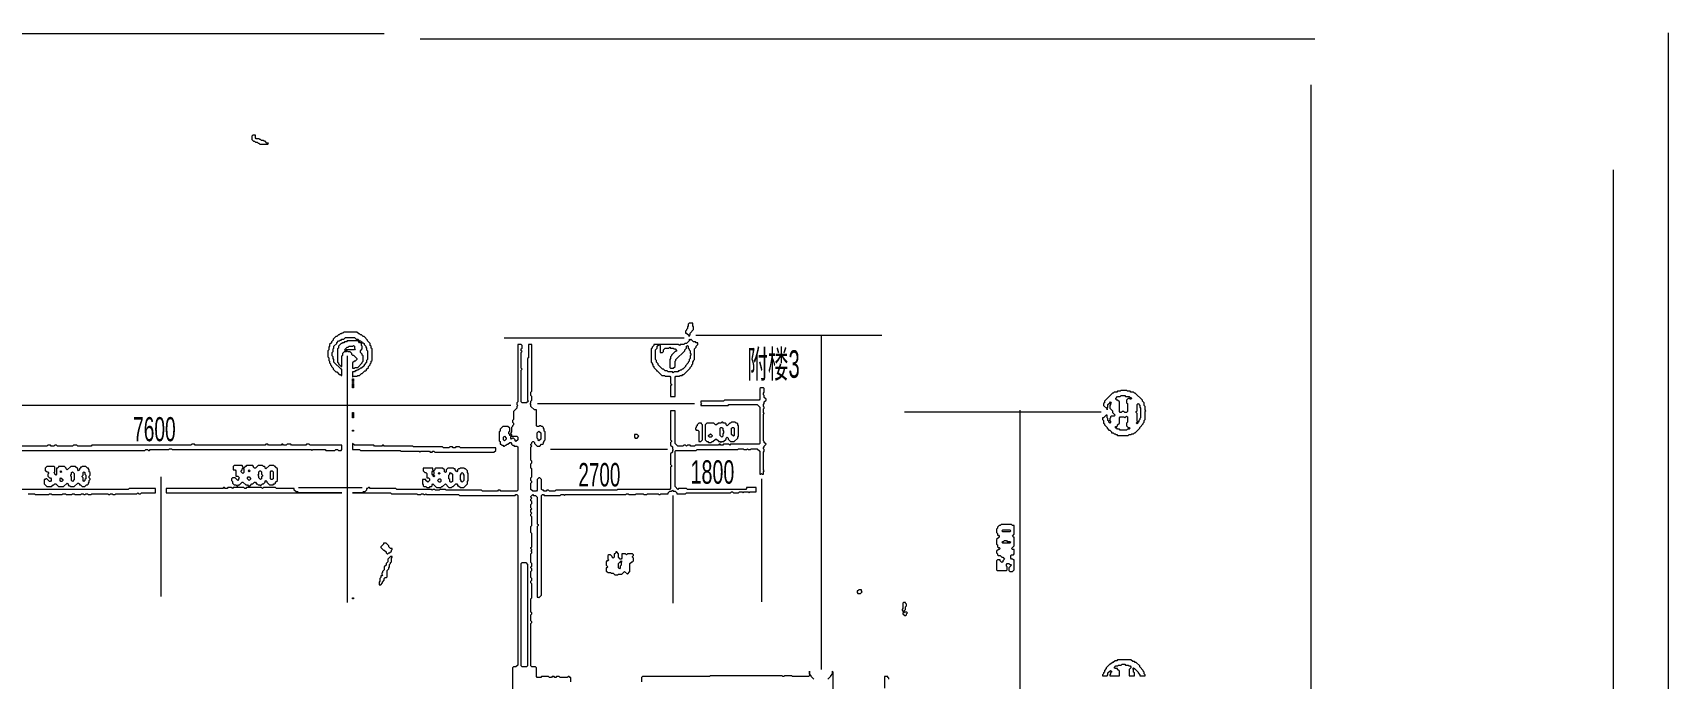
# Model space of a CAD drawing. Header units: millimetres. Extents: x 4 to 412, y 4 to 290.
# Drawn here: x 250.2 to 412.3, y 226.3 to 290.3 of the extents above; entities that cross this region are included whole.
import ezdxf

# ---------------------------------------------------------------- set-up
doc = ezdxf.new("R2010")
doc.units = ezdxf.units.MM
for name, color, linetype, lineweight in [('OCR_TEXT', 6, 'CONTINUOUS', 0), ('TRACE_CURVE', 6, 'CONTINUOUS', 0), ('TRACE_STRAIGHT', 5, 'CONTINUOUS', 0), ('TRACE_TEXT_SYMBOL', 6, 'CONTINUOUS', 0)]:
    doc.layers.add(name, color=color, linetype=linetype, lineweight=lineweight)
doc.styles.add('wqy-unicode', font='wqy-unicode')

msp = doc.modelspace()

# ---------------------------------------------------------------- linework, layer by layer
at = {"layer": 'TRACE_CURVE', "color": 6}
for points in [[(298.28, 259.4), (298.28, 253.7), (298.19, 253.62), (298.19, 253.44), (298.28, 253.35), (298.19, 253.26), (298.19, 253.09), (297.84, 252.74), (297.84, 251.95), (297.75, 251.86), (297.75, 251.69), (297.84, 251.6), (297.84, 251.43), (297.75, 251.34), (297.75, 251.25), (297.67, 251.16), (297.67, 250.73), (297.58, 250.64), (297.58, 250.55), (297.49, 250.46), (297.4, 250.55), (297.4, 250.73), (297.49, 250.81), (297.49, 251.08), (297.31, 251.25), (296.79, 251.25), (296.53, 250.99), (296.53, 250.81), (296.44, 250.73), (296.44, 249.85), (296.53, 249.76), (296.53, 249.5), (296.61, 249.5), (296.7, 249.41), (296.79, 249.41), (296.88, 249.32), (296.96, 249.32), (297.05, 249.41), (297.14, 249.41), (297.23, 249.5), (297.31, 249.5), (297.49, 249.67), (297.58, 249.67), (297.67, 249.59), (297.67, 249.5), (297.75, 249.41), (297.84, 249.41), (297.93, 249.32), (298.19, 249.32), (298.28, 249.24), (298.28, 244.95), (298.19, 244.86), (296.61, 244.86), (296.53, 244.95), (296.35, 244.95), (296.26, 244.86), (294.78, 244.86), (294.69, 244.95), (291.18, 244.95), (291.1, 245.03), (290.57, 245.03), (290.48, 244.95), (290.13, 244.95), (290.05, 245.03)], [(299.59, 253.79), (299.68, 253.88), (299.68, 254.23), (299.59, 254.32), (299.59, 254.67), (299.68, 254.75), (299.68, 259.4), (299.33, 259.4), (299.33, 258.08), (299.24, 257.99), (299.24, 253.88), (299.33, 253.79), (299.15, 253.62), (298.72, 253.62), (298.63, 253.7), (298.63, 256.86), (298.72, 256.94), (298.63, 257.03), (298.63, 258.61), (298.72, 258.69), (298.63, 258.78), (298.63, 258.96), (298.72, 259.04), (298.72, 259.31), (298.63, 259.4), (298.28, 259.4)], [(322.62, 255.1), (322.36, 255.1), (322.27, 255.02), (322.27, 253.97), (322.19, 253.88), (318.77, 253.88), (318.68, 253.79), (316.41, 253.79), (316.41, 253.62), (316.49, 253.53), (316.41, 253.44), (316.41, 253.35), (319.12, 253.35), (319.21, 253.44), (322.01, 253.44), (322.27, 253.18), (322.27, 249.59), (322.19, 249.5), (319.38, 249.5), (319.3, 249.41), (319.21, 249.5), (318.68, 249.5), (318.6, 249.41), (318.42, 249.41), (318.33, 249.5), (318.25, 249.5), (318.16, 249.41), (315.88, 249.41), (315.79, 249.32), (315.44, 249.32), (315.36, 249.41), (315.09, 249.41), (315, 249.32), (314.92, 249.41), (314.74, 249.41), (314.65, 249.32), (314.13, 249.32), (313.87, 249.59), (313.87, 252.83), (313.43, 252.83), (313.43, 249.94), (313.52, 249.85), (313.52, 249.76), (313.43, 249.67), (313.43, 249.41), (313.6, 249.24), (313.6, 249.06), (313.69, 248.97), (313.6, 248.89), (313.6, 248.71), (313.43, 248.54), (313.43, 247.49), (313.52, 247.4), (313.52, 247.31), (313.43, 247.22), (313.43, 245.12), (313.34, 245.03), (308.17, 245.03), (308.09, 244.95), (302.04, 244.95), (301.96, 244.86), (301.43, 244.86), (301.34, 244.95), (301.17, 244.95)], [(321.31, 244.77), (321.92, 244.77), (321.92, 245.21), (320.96, 245.21), (320.96, 245.12), (320.87, 245.03), (315.09, 245.03), (315, 245.12), (314.22, 245.12), (314.13, 245.03), (313.87, 245.3), (313.87, 248.8), (313.95, 248.89), (315.97, 248.89), (316.06, 248.97), (320.08, 248.97), (320.17, 249.06), (320.61, 249.06), (320.7, 248.97), (320.96, 248.97), (321.05, 249.06), (321.14, 248.97), (321.31, 248.97), (321.4, 249.06), (322.01, 249.06), (322.27, 248.8), (322.27, 246.52), (322.36, 246.52), (322.45, 246.61), (322.54, 246.52), (322.62, 246.52), (322.62, 246.78), (322.71, 246.87), (322.62, 246.96), (322.62, 248.71), (322.71, 248.8), (322.71, 248.97), (322.62, 249.06), (322.62, 249.15), (322.71, 249.24), (322.71, 249.32), (322.89, 249.5), (322.71, 249.67), (322.71, 249.76), (322.62, 249.85), (322.62, 252.48), (322.71, 252.56), (322.62, 252.65), (322.62, 253), (322.71, 253.09), (322.71, 253.18), (322.62, 253.26), (322.62, 253.44), (322.71, 253.53), (322.71, 253.7), (322.89, 253.88), (322.89, 253.97), (322.71, 254.14), (322.71, 254.32), (322.62, 254.4), (322.62, 254.58), (322.71, 254.67), (322.71, 255.02), (322.62, 255.1)], [(301.17, 244.95), (301.08, 244.86), (300.91, 244.86), (300.82, 244.95), (300.73, 244.95), (300.64, 245.03), (300.64, 246), (300.47, 246.17), (300.38, 246.17), (300.2, 246), (300.2, 244.95), (300.12, 244.86), (299.77, 244.86), (299.59, 245.03), (299.59, 245.65), (299.68, 245.73), (299.68, 245.82), (299.59, 245.91), (299.59, 246.17), (299.68, 246.26), (299.68, 247.05), (299.59, 247.13), (299.59, 247.57), (299.68, 247.66), (299.68, 247.84), (299.59, 247.92), (299.59, 249.24), (299.68, 249.32), (299.59, 249.41), (299.59, 249.5), (299.68, 249.59), (299.68, 249.67), (299.77, 249.76), (299.85, 249.76), (299.94, 249.67), (299.94, 249.59), (300.2, 249.32), (300.47, 249.32), (300.64, 249.5), (300.73, 249.5), (300.82, 249.59), (300.82, 249.67), (300.91, 249.76), (300.91, 249.85), (300.99, 249.94), (300.99, 250.73), (300.91, 250.81), (300.91, 250.99), (300.82, 251.08), (300.82, 251.16), (300.73, 251.25), (300.64, 251.25), (300.56, 251.34), (300.47, 251.34), (300.38, 251.25), (300.2, 251.25), (300.12, 251.34), (300.12, 252.91), (299.94, 252.91), (299.59, 253.26), (299.59, 253.44), (299.5, 253.53), (299.59, 253.62), (299.59, 253.79)], [(290.05, 245.03), (289.87, 245.03), (289.78, 244.95), (289.7, 245.03), (286.28, 245.03), (286.19, 245.12), (283.65, 245.12), (283.57, 245.21), (283.48, 245.21), (283.39, 245.12), (283.3, 245.12), (283.3, 244.95), (283.13, 244.77), (282.95, 244.77), (282.87, 244.68), (281.9, 244.68), (285.67, 244.68), (285.76, 244.6), (288.29, 244.6), (288.38, 244.51), (288.64, 244.51), (288.73, 244.6), (288.91, 244.6), (289, 244.51), (289.08, 244.51), (289.17, 244.6), (289.26, 244.51), (292.41, 244.51), (292.5, 244.42), (298.02, 244.42), (298.1, 244.51), (298.19, 244.51), (298.28, 244.42), (298.28, 227.61), (298.1, 227.43), (297.84, 227.43), (297.75, 227.34), (297.75, 225.15)], [(299.68, 243.81), (299.59, 243.89), (299.59, 244.07), (299.68, 244.16), (299.59, 244.24), (299.59, 244.33), (299.77, 244.51), (299.85, 244.42), (300.03, 244.42), (300.2, 244.24), (300.2, 241.62), (300.29, 241.53), (300.29, 241.44), (300.2, 241.35), (300.2, 234.35), (300.29, 234.35), (300.38, 234.26), (300.64, 234.52), (300.64, 244.42), (300.73, 244.51), (300.82, 244.51), (300.91, 244.42), (302.48, 244.42), (302.57, 244.51), (302.83, 244.51), (302.92, 244.42), (303.01, 244.51), (308.96, 244.51), (309.05, 244.6), (309.22, 244.6), (309.31, 244.51), (309.93, 244.51), (310.01, 244.6), (310.71, 244.6), (310.8, 244.51), (311.06, 244.51), (311.15, 244.6), (312.2, 244.6), (312.29, 244.51), (312.38, 244.51), (312.47, 244.6), (313.17, 244.6), (313.17, 244.68), (313.34, 244.86), (313.52, 244.86), (313.6, 244.95), (313.69, 244.86), (313.87, 244.86), (314.04, 244.68), (314.04, 244.6), (314.92, 244.6), (315, 244.68), (319.38, 244.68), (319.47, 244.77), (319.56, 244.77), (319.65, 244.68), (320.17, 244.68), (320.26, 244.77), (320.52, 244.77), (320.61, 244.68), (320.7, 244.77), (321.14, 244.77), (321.22, 244.68), (321.31, 244.77)], [(302.13, 226.47), (302.04, 226.38), (301.96, 226.38), (301.87, 226.47), (301.69, 226.47), (301.61, 226.38), (301.43, 226.38), (301.34, 226.47), (300.64, 226.47), (300.56, 226.38), (300.2, 226.38), (300.12, 226.47), (300.12, 227.34), (300.03, 227.43), (299.68, 227.43), (299.59, 227.52), (299.59, 231.72), (299.68, 231.81), (299.68, 231.9), (299.59, 231.98), (299.59, 232.6), (299.68, 232.68), (299.68, 232.77), (299.59, 232.86), (299.59, 234.17), (299.68, 234.26), (299.68, 235.66), (299.59, 235.75), (299.59, 235.93), (299.68, 236.01), (299.68, 236.19), (299.59, 236.28), (299.59, 236.89), (299.68, 236.98), (299.68, 237.15), (299.59, 237.24), (299.59, 237.33), (299.68, 237.41), (299.68, 237.68), (299.59, 237.76), (299.59, 238.64), (299.68, 238.73), (299.68, 238.82), (299.59, 238.9), (299.68, 238.99), (299.68, 239.08), (299.59, 239.17), (299.59, 239.25), (299.68, 239.34), (299.68, 240.65), (299.59, 240.74), (299.59, 241.35), (299.68, 241.44), (299.68, 242.32), (299.59, 242.41), (299.59, 242.58), (299.68, 242.67), (299.59, 242.76), (299.59, 243.02), (299.68, 243.11), (299.59, 243.19), (299.59, 243.54), (299.68, 243.63), (299.68, 243.81)], [(327.62, 226.2), (327.35, 226.47), (327.35, 226.55), (327.18, 226.73), (327.18, 226.99), (327.18, 226.55), (327.09, 226.47), (325.51, 226.47), (325.43, 226.55), (324.73, 226.55), (324.64, 226.47), (324.55, 226.47), (324.46, 226.55), (317.37, 226.55), (317.28, 226.47), (310.63, 226.47), (310.54, 226.38), (310.54, 225.94)], [(329.54, 225.15), (329.54, 226.91), (329.45, 226.99), (329.45, 226.73), (329.28, 226.55), (329.28, 226.47), (329.02, 226.2)], [(303.53, 225.94), (303.53, 226.38), (303.45, 226.38), (303.36, 226.47), (303.27, 226.47), (303.18, 226.38), (302.48, 226.38), (302.39, 226.47), (302.13, 226.47)], [(335.06, 226.2), (335.06, 226.29), (334.97, 226.38), (334.97, 226.47), (334.62, 226.47), (334.62, 225.33)]]:
    msp.add_lwpolyline(points, dxfattribs=at)
for points in [[(296.88, 250.2), (296.96, 250.29), (297.14, 250.11), (297.14, 250.02), (296.96, 249.85), (296.88, 249.94)], [(297.49, 250.46), (297.58, 250.55), (297.67, 250.46), (297.67, 250.37), (297.58, 250.29), (297.49, 250.37)], [(297.58, 250.2), (297.67, 250.29), (298.19, 250.29), (298.28, 250.2), (298.28, 249.94), (298.1, 249.76), (298.02, 249.85), (298.02, 249.94), (297.84, 250.11), (297.75, 250.11), (297.67, 250.02), (297.58, 250.11)], [(300.38, 250.81), (300.56, 250.64), (300.56, 250.02), (300.38, 249.85), (300.29, 249.94), (300.29, 250.02), (300.2, 250.11), (300.2, 250.64)], [(298.63, 237.68), (298.72, 237.76), (299.07, 237.76), (299.24, 237.59), (299.24, 227.52), (299.15, 227.43), (298.72, 227.43), (298.63, 227.52)]]:
    msp.add_lwpolyline(points, close=True, dxfattribs=at)
at = {"layer": 'TRACE_STRAIGHT', "color": 5}
for p, q in [((124.3, 290.23), (285.05, 290.23)), ((412.32, 290.31), (412.32, 3.82)), ((288.61, 289.7), (377.27, 289.7)), ((376.89, 285.14), (376.89, 145.62)), ((406.86, 276.73), (406.86, 8.63)), ((296.93, 260.04), (314.78, 260.04)), ((315.93, 260.31), (334.36, 260.31)), ((328.34, 260.34), (328.34, 227.15)), ((281.38, 258.26), (281.38, 233.82)), ((222.7, 253.37), (297.59, 253.37)), ((300.22, 253.53), (315.79, 253.53)), ((336.62, 252.71), (356.1, 252.71)), ((348.05, 252.89), (348.05, 167.97)), ((301.52, 249), (313.13, 249)), ((262.91, 246.26), (262.91, 234.4)), ((276.56, 245.21), (282.87, 245.21)), ((322.43, 246.08), (322.43, 233.86)), ((313.64, 244.42), (313.64, 233.75))]:
    msp.add_line(p, q, dxfattribs=at)
at = {"layer": 'TRACE_TEXT_SYMBOL', "color": 6}
for points in [[(272.01, 280.15), (271.92, 280.06), (271.92, 279.71), (272.09, 279.54), (272.18, 279.54), (272.27, 279.45), (272.44, 279.45), (272.53, 279.36), (272.62, 279.36), (272.71, 279.27), (273.49, 279.27), (273.58, 279.36), (273.41, 279.36), (273.23, 279.54), (273.14, 279.54), (273.06, 279.62), (272.88, 279.62), (272.79, 279.71), (272.71, 279.71), (272.62, 279.8), (272.36, 279.8), (272.27, 279.89), (272.27, 280.15)], [(315.27, 261.5), (315.18, 261.41), (315.18, 261.23), (315.09, 261.15), (315.09, 260.97), (315, 260.88), (315, 260.8), (314.92, 260.71), (314.92, 260.53), (315, 260.53), (315.27, 260.27), (315.27, 260.18), (315.27, 260.27), (315.36, 260.36), (315.36, 260.53), (315.71, 260.88), (315.71, 261.15), (315.62, 261.23), (315.62, 261.5)], [(282.43, 259.75), (282.51, 259.83), (282.6, 259.75), (282.51, 259.66)], [(282.51, 259.66), (282.6, 259.75), (282.69, 259.75), (282.78, 259.66), (282.69, 259.57), (282.6, 259.57)], [(282.69, 259.57), (282.78, 259.66), (282.87, 259.57), (282.78, 259.48)], [(315.27, 259.92), (315.27, 259.75), (315, 259.48), (314.83, 259.48), (314.74, 259.4), (314.39, 259.4), (314.3, 259.31), (314.22, 259.4), (311.76, 259.4), (311.76, 259.31), (311.59, 259.13), (311.59, 259.04), (311.5, 258.96), (311.5, 257.64), (311.59, 257.56), (311.59, 257.47), (311.68, 257.38), (311.68, 257.29), (311.76, 257.21), (311.76, 257.12), (312.03, 256.86), (312.03, 256.77), (312.11, 256.77), (312.55, 256.33), (312.82, 256.33), (312.9, 256.24), (313.34, 256.24), (313.43, 256.15), (313.43, 255.54), (313.52, 255.45), (313.52, 255.37), (313.43, 255.28), (313.43, 254.23), (313.87, 254.23), (313.87, 256.15), (313.95, 256.24), (314.3, 256.24), (314.39, 256.33), (314.57, 256.33), (314.65, 256.42), (314.74, 256.42), (315.36, 257.03), (315.36, 257.12), (315.53, 257.29), (315.53, 257.38), (315.62, 257.47), (315.62, 257.64), (315.71, 257.73), (315.71, 257.82), (315.79, 257.91), (315.79, 258.96), (315.97, 259.13), (315.97, 259.22), (316.14, 259.4), (316.14, 259.57), (315.97, 259.57), (315.88, 259.66), (315.71, 259.66), (315.44, 259.92), (315.36, 259.83)], [(281.11, 258.87), (281.2, 258.96), (281.29, 258.87), (281.2, 258.78)], [(281.9, 259.22), (281.99, 259.31), (282.08, 259.22), (282.08, 259.04), (282.16, 258.96), (282.08, 258.87), (281.29, 258.87), (281.2, 258.96), (281.38, 259.13), (281.46, 259.13), (281.55, 259.22)], [(281.9, 255.98), (281.99, 255.98), (281.99, 255.8), (281.9, 255.8)], [(281.9, 255.72), (281.99, 255.72), (281.99, 255.63), (281.9, 255.63)], [(281.9, 255.54), (281.99, 255.54), (281.99, 255.1), (281.9, 255.1)], [(356.95, 253.62), (357.04, 253.7), (357.13, 253.62), (357.04, 253.53)], [(358, 254.23), (358.09, 254.32), (358.44, 254.32), (358.53, 254.23), (358.88, 254.23), (358.97, 254.14), (358.88, 254.05), (358.79, 254.05), (358.62, 253.88), (358.62, 253.62), (358.7, 253.53), (358.7, 252.74), (358.62, 252.65), (358.44, 252.65), (358.35, 252.74), (358.18, 252.74), (358.09, 252.65), (358, 252.65), (357.92, 252.74), (357.92, 253.7), (357.74, 253.88), (357.65, 253.88), (357.57, 253.97), (357.57, 254.05), (357.74, 254.23)], [(358.88, 254.05), (358.97, 254.14), (359.05, 254.14), (359.14, 254.05), (359.05, 253.97), (358.97, 253.97)], [(359.67, 253.44), (359.76, 253.53), (359.93, 253.35), (359.93, 253.18), (360.02, 253.09), (360.02, 252.13), (359.93, 252.04), (359.93, 251.95), (359.84, 251.86), (359.84, 251.78), (359.76, 251.69), (359.67, 251.78), (359.67, 252.56), (359.58, 252.65), (359.58, 252.74), (359.67, 252.83)], [(281.9, 252.65), (281.99, 252.65), (281.99, 252.13), (281.9, 252.13)], [(316.23, 251.6), (316.06, 251.43), (316.06, 251.34), (315.97, 251.25), (315.97, 251.16), (315.88, 251.08), (315.88, 250.99), (315.97, 250.9), (316.14, 250.9), (316.23, 250.81), (316.23, 249.76), (316.41, 249.76), (316.58, 249.94), (316.58, 251.43), (316.49, 251.51), (316.49, 251.6)], [(318.51, 251.69), (318.42, 251.6), (318.16, 251.6), (317.98, 251.43), (317.89, 251.43), (317.72, 251.6), (317.02, 251.6), (316.84, 251.43), (316.84, 249.94), (317.02, 249.76), (317.11, 249.76), (317.19, 249.67), (317.46, 249.67), (317.54, 249.76), (317.63, 249.76), (317.89, 250.02), (317.98, 250.02), (318.16, 249.85), (318.16, 249.76), (318.33, 249.76), (318.42, 249.67), (318.51, 249.76), (318.68, 249.76), (318.95, 250.02), (318.95, 250.11), (319.03, 250.2), (319.12, 250.11), (319.12, 250.02), (319.38, 249.76), (319.73, 249.76), (320.08, 250.11), (320.08, 250.2), (320.17, 250.29), (320.17, 251.34), (320.08, 251.43), (320.08, 251.51), (320, 251.6), (319.91, 251.6), (319.82, 251.69), (319.47, 251.69), (319.38, 251.6), (319.3, 251.6), (319.03, 251.34), (318.95, 251.43), (318.95, 251.51), (318.86, 251.6), (318.68, 251.6), (318.6, 251.69)], [(356.87, 251.78), (356.95, 251.86), (357.04, 251.78), (357.04, 251.69), (356.95, 251.6), (356.87, 251.69)], [(358.62, 252.3), (358.7, 252.21), (358.7, 251.69), (358.62, 251.6), (358.62, 251.34), (358.79, 251.16), (358.88, 251.16), (358.97, 251.08), (358.88, 250.99), (358.7, 250.99), (358.62, 250.9), (358, 250.9), (357.92, 250.99), (357.74, 250.99), (357.65, 251.08), (357.57, 251.08), (357.48, 251.16), (357.57, 251.25), (357.65, 251.25), (357.74, 251.34), (357.74, 251.43), (357.92, 251.6), (357.92, 252.13), (358, 252.21), (358.35, 252.21), (358.44, 252.13)], [(359.58, 251.6), (359.67, 251.69), (359.76, 251.6), (359.67, 251.51)], [(281.9, 250.9), (281.99, 250.9), (281.99, 250.81), (281.9, 250.81)], [(309.84, 250.46), (309.84, 250.2), (309.93, 250.11), (310.1, 250.11), (310.28, 250.29), (310.1, 250.46)], [(317.37, 250.55), (317.54, 250.37), (317.54, 250.29), (317.46, 250.2), (317.28, 250.2), (317.19, 250.29), (317.19, 250.37)], [(318.33, 251.08), (318.42, 251.16), (318.51, 251.16), (318.6, 251.08), (318.6, 250.9), (318.68, 250.81), (318.68, 250.64), (318.6, 250.55), (318.6, 250.29), (318.51, 250.2), (318.33, 250.37)], [(319.47, 251.08), (319.56, 251.16), (319.65, 251.16), (319.73, 251.08), (319.73, 250.37), (319.65, 250.29), (319.47, 250.46)], [(281.9, 249.59), (281.9, 248.97), (282.6, 248.97), (282.69, 248.89), (286.63, 248.89), (286.72, 248.8), (288.47, 248.8), (288.56, 248.71), (288.64, 248.8), (289.52, 248.8), (289.61, 248.71), (289.78, 248.71), (289.87, 248.8), (289.96, 248.8), (290.05, 248.71), (295.91, 248.71), (296.09, 248.89), (296.09, 249.15), (292.59, 249.15), (292.5, 249.24), (292.15, 249.24), (292.06, 249.15), (291.89, 249.15), (291.8, 249.24), (291.53, 249.24), (291.45, 249.15), (290.92, 249.15), (290.83, 249.24), (287.94, 249.24), (287.86, 249.32), (285.05, 249.32), (284.97, 249.41), (284.88, 249.41), (284.79, 249.32), (284.09, 249.32), (284, 249.41), (282.08, 249.41)], [(252.91, 246.78), (253, 246.87), (253.09, 246.78), (253, 246.7)], [(254.05, 246.7), (254.14, 246.78), (254.32, 246.61), (254.32, 246), (254.14, 245.82), (254.05, 245.91), (254.05, 246.26), (253.97, 246.35), (253.97, 246.43), (254.05, 246.52)], [(255.19, 246.7), (255.28, 246.78), (255.37, 246.7), (255.37, 246.52), (255.45, 246.43), (255.45, 246.08), (255.37, 246), (255.37, 245.91), (255.28, 245.82), (255.19, 245.91), (255.19, 246.17), (255.1, 246.26), (255.1, 246.35), (255.19, 246.43)], [(270.95, 247.05), (271.04, 247.13), (271.13, 247.05), (271.13, 246.7), (271.04, 246.61), (270.87, 246.78), (270.87, 246.87), (270.95, 246.96)], [(271.57, 246.87), (271.66, 246.96), (271.74, 246.87), (271.66, 246.78)], [(272.62, 246.78), (272.71, 246.87), (272.79, 246.87), (272.88, 246.78), (272.88, 246.52), (272.97, 246.43), (272.97, 246.35), (272.88, 246.26), (272.88, 246.08), (272.79, 246), (272.62, 246.17), (272.62, 246.35), (272.53, 246.43), (272.62, 246.52)], [(273.76, 246.78), (273.84, 246.87), (273.93, 246.87), (274.02, 246.78), (274.02, 246.08), (273.93, 246), (273.84, 246), (273.76, 246.08)], [(289.78, 246.78), (289.87, 246.87), (289.96, 246.78), (289.96, 246.52), (289.87, 246.43), (289.78, 246.52)], [(289.87, 246.35), (289.96, 246.43), (290.05, 246.35), (289.96, 246.26)], [(290.4, 246.61), (290.48, 246.7), (290.57, 246.61), (290.48, 246.52)], [(291.53, 246.61), (291.62, 246.7), (291.8, 246.52), (291.8, 245.82), (291.71, 245.73), (291.62, 245.73), (291.53, 245.82), (291.53, 246), (291.45, 246.08), (291.45, 246.43), (291.53, 246.52)], [(292.67, 246.61), (292.76, 246.7), (292.85, 246.61), (292.85, 246.52), (292.94, 246.43), (292.94, 245.91), (292.76, 245.73), (292.67, 245.82), (292.67, 245.91), (292.59, 246), (292.59, 246.43), (292.67, 246.52)], [(252.91, 246.08), (253, 246.17), (253.18, 246), (253.18, 245.91), (253.09, 245.82), (253, 245.82), (252.91, 245.91)], [(269.12, 245.21), (269.03, 245.12), (263.42, 245.12), (263.42, 244.68), (280.85, 244.68), (276.56, 244.68), (276.47, 244.77), (276.3, 244.77), (276.12, 244.95), (276.12, 245.12), (274.37, 245.12), (274.28, 245.21), (273.06, 245.21), (272.97, 245.12), (272.88, 245.21), (271.39, 245.21), (271.31, 245.12), (271.22, 245.12), (271.13, 245.21), (270.08, 245.21), (269.99, 245.12), (269.9, 245.21), (269.55, 245.21), (269.47, 245.12), (269.29, 245.12), (269.2, 245.21)], [(271.48, 246.17), (271.57, 246.26), (271.66, 246.26), (271.83, 246.08), (271.66, 245.91), (271.48, 246.08)], [(290.48, 246.08), (290.57, 246.08), (290.66, 246), (290.66, 245.82), (290.57, 245.73), (290.48, 245.73), (290.31, 245.91)], [(346.27, 240.92), (346.36, 241), (347.06, 241), (347.14, 240.92), (347.06, 240.83), (346.36, 240.83)], [(346.44, 239.87), (346.53, 239.95), (346.71, 239.95), (346.79, 239.87), (347.06, 239.87), (347.14, 239.78), (347.06, 239.69), (346.36, 239.69), (346.27, 239.78), (346.36, 239.87)], [(285.67, 238.38), (285.4, 238.11), (285.4, 237.85), (285.23, 237.68), (285.23, 237.5), (285.05, 237.33), (285.05, 237.06), (284.88, 236.89), (284.88, 236.8), (284.79, 236.71), (284.79, 236.63), (284.88, 236.54), (284.79, 236.45), (284.7, 236.45), (284.7, 236.28), (284.62, 236.19), (284.62, 235.93), (284.53, 235.84), (284.53, 235.57), (284.7, 235.57), (284.88, 235.75), (284.88, 235.84), (285.05, 236.01), (285.05, 236.19), (285.14, 236.28), (285.23, 236.28), (285.32, 236.36), (285.32, 236.98), (285.49, 237.15), (285.49, 237.24), (285.58, 237.33), (285.58, 237.59), (285.67, 237.68), (285.67, 237.76), (285.76, 237.85), (285.76, 238.2), (285.84, 238.29), (285.84, 238.38)], [(284.97, 239.69), (284.97, 239.6), (284.7, 239.34), (284.7, 239.25), (284.97, 238.99), (285.05, 238.99), (285.23, 238.82), (285.23, 238.73), (285.32, 238.64), (285.4, 238.64), (285.49, 238.73), (285.58, 238.73), (285.76, 238.9), (285.76, 238.99), (285.84, 239.08), (285.84, 239.17), (285.67, 239.17), (285.49, 239.34), (285.49, 239.43), (285.23, 239.69)], [(308, 238.82), (308, 238.73), (307.91, 238.64), (307.82, 238.64), (307.82, 238.29), (307.74, 238.2), (307.65, 238.29), (307.65, 238.38), (307.47, 238.55), (307.3, 238.55), (307.21, 238.46), (307.21, 238.11), (307.3, 238.03), (307.21, 237.94), (307.12, 237.94), (307.04, 237.85), (307.04, 237.5), (307.21, 237.33), (307.12, 237.24), (307.04, 237.24), (307.04, 236.89), (307.12, 236.89), (307.21, 236.8), (307.47, 236.8), (307.56, 236.71), (307.74, 236.71), (307.91, 236.54), (308.17, 236.54), (308.26, 236.63), (308.61, 236.63), (308.87, 236.89), (309.14, 236.63), (309.4, 236.89), (309.4, 237.68), (309.58, 237.85), (309.66, 237.85), (309.75, 237.94), (309.75, 238.2), (309.66, 238.29), (309.66, 238.38), (309.75, 238.46), (309.75, 238.55), (309.66, 238.64), (309.14, 238.64), (309.05, 238.55), (308.96, 238.64), (308.61, 238.64), (308.61, 238.2), (308.52, 238.11), (308.44, 238.11), (308.26, 238.29), (308.26, 238.64), (308.09, 238.82)], [(308.44, 237.85), (308.52, 237.76), (308.52, 237.5), (308.44, 237.41), (308.44, 237.24), (308.35, 237.15), (308.26, 237.24), (308.26, 237.68)], [(308.44, 237.85), (308.52, 237.94), (308.61, 237.85), (308.52, 237.76)], [(281.9, 234.26), (281.99, 234.26), (281.99, 234.17), (281.9, 234.17)], [(332.08, 235.05), (331.99, 234.96), (331.91, 234.96), (331.91, 234.79), (331.99, 234.7), (332.26, 234.7), (332.43, 234.87), (332.34, 234.96), (332.34, 235.05)], [(336.55, 233.82), (336.46, 233.74), (336.46, 233.21), (336.37, 233.12), (336.37, 233.04), (336.46, 232.95), (336.55, 232.95), (336.64, 232.86), (336.55, 232.77), (336.46, 232.77), (336.46, 232.68), (336.64, 232.51), (336.72, 232.51), (336.81, 232.6), (336.81, 232.68), (336.9, 232.77), (336.81, 232.86), (336.64, 232.86), (336.55, 232.95), (336.72, 233.12), (336.72, 233.39), (336.81, 233.47), (336.81, 233.65), (336.72, 233.74), (336.72, 233.82)], [(359.23, 227.26), (359.32, 227.34), (359.41, 227.26), (359.32, 227.17)]]:
    msp.add_lwpolyline(points, close=True, dxfattribs=at)
for points in [[(281.03, 260.62), (280.94, 260.53), (280.85, 260.53), (280.76, 260.45), (280.68, 260.45), (280.59, 260.36), (280.5, 260.36), (280.33, 260.18), (280.24, 260.18), (279.98, 259.92), (279.98, 259.83), (279.8, 259.66), (279.8, 259.57), (279.62, 259.4), (279.62, 259.22), (279.54, 259.13), (279.54, 258.87), (279.45, 258.78), (279.45, 258.17), (279.54, 258.08), (279.54, 257.82), (279.62, 257.73), (279.62, 257.56), (279.71, 257.47), (279.71, 257.38), (279.8, 257.29), (279.8, 257.21), (279.98, 257.03), (279.98, 256.94), (280.24, 256.68), (280.33, 256.68), (280.59, 256.42), (280.68, 256.42), (280.76, 256.33), (280.85, 256.33), (280.85, 256.94), (280.76, 256.94), (280.06, 257.64), (280.06, 257.91), (279.98, 257.99), (279.98, 258.17), (279.89, 258.26), (279.89, 258.61), (279.98, 258.69), (279.98, 258.96), (280.06, 259.04), (280.06, 259.22), (280.33, 259.48), (280.33, 259.57), (280.5, 259.75), (280.59, 259.75), (280.68, 259.83), (280.76, 259.83), (280.85, 259.92), (281.03, 259.92), (281.2, 260.1), (282.08, 260.1), (282.25, 259.92), (282.43, 259.92), (282.51, 259.83), (282.43, 259.75), (281.38, 259.75), (281.29, 259.66), (281.11, 259.66)], [(281.11, 259.66), (281.03, 259.57), (280.94, 259.57), (280.85, 259.48), (280.76, 259.48), (280.5, 259.22), (280.5, 259.04), (280.41, 258.96), (280.41, 257.64), (280.5, 257.56), (280.5, 257.47), (280.76, 257.21), (280.85, 257.21), (280.85, 258.26), (280.94, 258.34), (280.94, 258.52), (281.11, 258.69), (281.29, 258.69), (281.38, 258.78), (281.46, 258.69), (281.64, 258.69), (281.81, 258.52), (281.81, 258.43), (281.9, 258.34), (281.99, 258.34), (282.34, 257.99), (282.34, 257.91), (282.16, 257.73), (282.08, 257.73), (281.9, 257.56), (281.9, 257.03), (282.08, 257.03), (282.16, 257.12), (282.43, 257.12), (282.87, 257.56), (282.87, 257.64), (282.95, 257.73), (282.95, 258.26), (282.87, 258.34), (282.87, 258.43), (282.69, 258.61), (282.69, 258.78), (282.87, 258.96), (282.87, 259.22), (282.78, 259.31), (282.78, 259.48), (282.87, 259.57), (282.95, 259.57), (283.04, 259.48), (283.04, 259.4), (283.22, 259.22), (283.22, 259.13), (283.3, 259.04), (283.3, 258.87), (283.39, 258.78), (283.39, 257.91), (283.3, 257.82), (283.3, 257.64), (283.04, 257.38), (283.04, 257.29), (282.78, 257.03), (282.69, 257.03), (282.6, 256.94), (282.51, 256.94)], [(282.51, 256.94), (282.43, 256.86), (282.34, 256.86), (282.25, 256.77), (282.16, 256.77), (282.08, 256.68), (281.9, 256.68), (281.9, 256.15), (281.99, 256.24), (282.34, 256.24), (282.43, 256.33), (282.6, 256.33), (282.78, 256.51), (282.87, 256.51), (283.13, 256.77), (283.22, 256.77), (283.3, 256.86), (283.3, 256.94), (283.48, 257.12), (283.48, 257.21), (283.65, 257.38), (283.65, 257.47), (283.74, 257.56), (283.74, 257.73), (283.83, 257.82), (283.83, 258.96), (283.74, 259.04), (283.74, 259.22), (283.65, 259.31), (283.65, 259.48), (283.39, 259.75), (283.39, 259.83), (283.04, 260.18), (282.95, 260.18), (282.78, 260.36), (282.69, 260.36), (282.6, 260.45), (282.51, 260.45), (282.34, 260.62), (281.03, 260.62)], [(312.64, 256.94), (312.2, 257.38), (312.2, 257.47), (312.03, 257.64), (312.03, 257.82), (311.94, 257.91), (311.94, 258.87), (312.11, 259.04), (312.11, 259.22), (312.29, 259.4)], [(312.29, 259.4), (312.38, 259.31), (312.38, 258.61), (312.64, 258.61), (312.73, 258.69), (312.73, 258.87), (312.9, 259.04), (313.25, 259.04), (313.34, 259.13), (313.43, 259.04), (313.69, 259.04), (313.78, 258.96), (313.87, 258.96), (314.04, 258.78), (313.95, 258.69), (313.87, 258.69), (313.52, 258.34), (313.52, 258.26), (313.43, 258.17), (313.43, 257.99), (313.34, 257.91), (313.34, 257.12), (313.43, 257.03), (313.69, 257.03), (313.87, 257.21), (313.87, 257.73), (313.95, 257.82), (313.95, 257.91), (314.83, 258.78), (314.83, 258.87), (315, 259.04), (315, 259.22), (315.09, 259.31), (315.18, 259.22), (315.18, 259.04), (315.27, 258.96), (315.27, 258.87), (315.36, 258.78), (315.36, 258.52), (315.44, 258.43), (315.44, 258.34), (315.36, 258.26), (315.36, 257.99), (315.27, 257.91), (315.27, 257.73), (315.18, 257.64), (315.18, 257.56), (314.92, 257.29), (314.92, 257.21), (314.65, 256.94), (314.57, 256.94), (314.48, 256.86), (314.39, 256.86), (314.3, 256.77), (314.22, 256.77), (314.13, 256.68), (313.78, 256.68), (313.69, 256.59), (313.6, 256.68), (313.17, 256.68), (313.08, 256.77), (312.9, 256.77), (312.73, 256.94), (312.64, 256.94)], [(358.09, 254.84), (358, 254.75), (357.74, 254.75), (357.65, 254.67), (357.39, 254.67), (357.3, 254.58), (357.22, 254.58), (356.43, 253.79), (356.43, 253.62), (356.34, 253.53), (356.34, 253.35), (356.69, 253), (356.69, 252.91), (356.69, 253.09), (356.78, 253.18), (356.78, 253.44), (356.95, 253.62), (357.04, 253.53), (357.04, 253.44), (356.95, 253.35), (356.95, 253.09), (357.22, 252.83), (357.22, 252.65), (357.48, 252.39), (357.39, 252.3), (357.13, 252.3), (357.04, 252.21), (357.04, 252.13), (356.95, 252.04), (356.95, 251.86), (356.87, 251.78), (356.78, 251.86), (356.78, 252.04), (356.69, 252.13), (356.69, 252.39), (356.6, 252.39), (356.34, 252.13), (356.25, 252.13), (356.25, 251.95), (356.34, 251.86), (356.34, 251.6), (356.43, 251.51), (356.43, 251.43), (356.69, 251.16), (356.69, 251.08), (356.87, 250.9), (356.95, 250.9), (357.13, 250.73), (357.13, 250.64), (357.3, 250.64), (357.39, 250.55), (357.48, 250.55), (357.57, 250.46), (357.65, 250.46), (357.74, 250.37), (358.79, 250.37), (358.88, 250.46), (359.05, 250.46), (359.14, 250.55), (359.32, 250.55), (359.41, 250.64), (359.49, 250.64), (359.93, 251.08), (359.93, 251.16)], [(359.93, 251.16), (360.28, 251.51), (360.28, 251.6), (360.37, 251.69), (360.37, 251.86), (360.46, 251.95), (360.46, 252.74), (360.54, 252.83), (360.46, 252.91), (360.46, 253.26), (360.37, 253.35), (360.37, 253.62), (360.19, 253.79), (360.19, 253.88), (359.49, 254.58), (359.41, 254.58), (359.32, 254.67), (359.05, 254.67), (358.97, 254.75), (358.7, 254.75), (358.62, 254.84), (358.09, 254.84)], [(244.95, 248.89), (261.32, 248.89), (261.41, 248.97), (261.58, 248.97), (261.67, 248.89), (261.76, 248.89), (261.85, 248.97), (263.69, 248.97), (263.77, 249.06), (263.95, 249.06), (264.04, 248.97), (277.79, 248.97), (277.87, 248.89), (277.96, 248.97), (279.19, 248.97), (279.27, 248.89), (280.15, 248.89), (280.24, 248.97), (280.41, 248.97), (280.5, 248.89), (280.76, 248.89), (280.85, 248.97), (280.85, 249.41), (277.7, 249.41), (277.61, 249.5), (277.35, 249.5), (277.26, 249.41), (275.86, 249.41), (275.77, 249.5), (275.42, 249.5), (275.33, 249.41), (275.07, 249.41), (274.98, 249.5), (274.9, 249.5), (274.81, 249.41), (273.58, 249.41), (273.49, 249.5), (273.32, 249.5), (273.23, 249.41), (266.31, 249.41), (266.23, 249.5), (265.96, 249.5), (265.88, 249.41), (256.07, 249.41), (255.98, 249.32), (254.67, 249.32), (254.58, 249.41), (254.23, 249.41), (254.14, 249.32), (252.65, 249.32), (252.56, 249.41), (252.39, 249.41), (252.3, 249.32), (252.04, 249.32), (251.95, 249.41), (251.69, 249.41), (251.6, 249.32), (244.95, 249.32)], [(251.6, 247.31), (251.43, 247.13), (251.43, 246.87), (251.51, 246.87), (251.6, 246.78), (251.69, 246.78), (251.78, 246.7), (251.78, 246.61), (251.69, 246.52), (251.69, 246.35), (251.86, 246.17), (251.95, 246.17), (252.04, 246.08), (252.04, 245.91), (251.95, 245.82), (251.86, 245.82), (251.6, 246.08), (251.51, 246.08), (251.43, 246), (251.34, 246), (251.34, 245.56), (251.6, 245.3), (252.04, 245.3), (252.21, 245.47), (252.3, 245.47), (252.39, 245.56), (252.48, 245.56), (252.74, 245.3), (253.26, 245.3), (253.62, 245.65), (253.7, 245.56), (253.7, 245.47), (253.79, 245.38), (253.88, 245.38), (253.97, 245.3), (254.32, 245.3), (254.67, 245.65), (254.75, 245.65), (254.84, 245.56), (254.84, 245.47), (254.93, 245.47), (255.1, 245.3), (255.37, 245.3), (255.54, 245.47), (255.63, 245.47), (255.72, 245.56), (255.72, 245.65), (255.8, 245.73), (255.8, 245.91), (255.89, 246), (255.89, 246.08), (255.8, 246.17), (255.8, 246.35), (255.89, 246.43), (255.89, 246.7), (255.8, 246.78), (255.8, 246.96), (255.72, 247.05), (255.72, 247.13), (255.63, 247.13), (255.45, 247.31), (255.1, 247.31), (255.02, 247.22), (254.93, 247.22)], [(254.93, 247.22), (254.93, 247.13), (254.84, 247.05), (254.84, 246.96), (254.75, 246.87), (254.67, 246.96), (254.67, 247.05), (254.4, 247.31), (253.97, 247.31), (253.62, 246.96), (253.53, 247.05), (253.53, 247.13), (253.35, 247.31), (252.74, 247.31), (252.74, 247.22), (252.65, 247.13), (252.56, 247.13), (252.56, 246.52), (252.48, 246.43), (252.39, 246.52), (252.39, 246.61), (252.3, 246.7), (252.39, 246.78), (252.39, 247.22), (252.3, 247.31), (251.6, 247.31)], [(270.17, 247.4), (270.08, 247.31), (270.08, 246.96), (270.25, 246.96), (270.34, 246.87), (270.34, 246.35), (270.52, 246.35), (270.69, 246.17), (270.6, 246.08), (270.6, 246), (270.52, 245.91), (270.25, 246.17), (269.99, 246.17), (269.9, 246.08), (269.9, 245.91), (269.99, 245.82), (269.99, 245.65), (270.17, 245.47), (270.34, 245.47), (270.43, 245.38), (270.52, 245.38), (270.6, 245.47), (270.69, 245.47), (270.95, 245.73), (271.04, 245.73), (271.31, 245.47), (271.48, 245.47), (271.57, 245.38), (271.74, 245.38), (271.92, 245.56), (272.01, 245.56), (272.18, 245.73), (272.27, 245.73), (272.36, 245.65), (272.36, 245.56), (272.44, 245.56), (272.53, 245.47), (272.71, 245.47), (272.79, 245.38), (272.97, 245.56), (273.06, 245.56), (273.23, 245.73), (273.23, 245.82), (273.32, 245.91), (273.41, 245.82), (273.41, 245.73), (273.67, 245.47), (274.02, 245.47), (274.11, 245.56), (274.2, 245.56), (274.28, 245.65), (274.28, 245.73), (274.46, 245.91), (274.46, 247.05), (274.28, 247.22), (274.28, 247.31), (274.2, 247.31), (274.11, 247.4), (273.67, 247.4), (273.32, 247.05), (273.23, 247.13), (273.23, 247.22), (273.14, 247.31), (273.06, 247.31)], [(273.06, 247.31), (272.97, 247.4), (272.53, 247.4), (272.27, 247.13), (272.18, 247.13), (272.09, 247.22), (272.09, 247.31), (272.01, 247.4), (271.39, 247.4), (271.31, 247.31), (271.22, 247.31), (271.22, 247.22), (271.13, 247.13), (271.04, 247.22), (271.04, 247.31), (270.95, 247.4), (270.17, 247.4)], [(288.91, 247.13), (288.91, 246.87), (289.08, 246.7), (289.17, 246.7), (289.26, 246.61), (289.26, 246.17), (289.43, 246.17), (289.52, 246.08), (289.52, 245.91), (289.35, 245.73), (289.17, 245.91), (289.17, 246), (288.82, 246), (288.82, 245.56), (288.91, 245.47), (288.91, 245.38), (289, 245.3), (289.17, 245.3), (289.26, 245.21), (289.52, 245.21), (289.61, 245.3), (289.7, 245.3), (289.78, 245.38), (289.78, 245.47), (289.87, 245.56), (290.22, 245.21), (290.66, 245.21), (290.75, 245.3), (290.83, 245.3), (291.1, 245.56), (291.45, 245.21), (291.71, 245.21), (291.8, 245.3), (291.89, 245.3), (292.15, 245.56), (292.24, 245.56), (292.32, 245.47), (292.32, 245.38), (292.41, 245.38), (292.59, 245.21), (292.94, 245.21), (293.29, 245.56), (293.29, 245.82), (293.37, 245.91), (293.37, 246.61), (293.29, 246.7), (293.29, 246.87), (293.11, 247.05), (293.02, 247.05), (292.94, 247.13), (292.59, 247.13), (292.5, 247.05), (292.41, 247.05), (292.32, 246.96), (292.32, 246.87), (292.24, 246.78), (292.06, 246.96), (292.06, 247.05), (291.97, 247.05), (291.89, 247.13), (291.36, 247.13), (291.18, 246.96), (291.18, 246.78), (291.1, 246.7)], [(291.1, 246.7), (291.01, 246.78), (291.01, 246.96), (290.83, 247.13), (290.13, 247.13), (290.05, 247.05), (290.05, 246.96), (289.96, 246.87), (289.87, 246.96), (289.87, 247.13), (288.91, 247.13)], [(249.76, 244.6), (250.37, 244.6), (250.46, 244.51), (251.78, 244.51), (251.86, 244.6), (252.04, 244.6), (252.13, 244.51), (253.09, 244.51), (253.18, 244.6), (253.44, 244.6), (253.53, 244.51), (254.05, 244.51), (254.14, 244.6), (254.32, 244.6), (254.4, 244.51), (254.93, 244.51), (255.02, 244.6), (255.19, 244.6), (255.28, 244.51), (255.37, 244.51), (255.45, 244.6), (255.63, 244.6), (255.72, 244.51), (255.98, 244.51), (256.07, 244.6), (257.64, 244.6), (257.73, 244.51), (257.82, 244.51), (257.91, 244.6), (258.08, 244.6), (258.17, 244.51), (258.34, 244.51), (258.43, 244.6), (260.53, 244.6), (260.62, 244.68), (260.71, 244.6), (260.88, 244.6), (260.97, 244.68), (262.37, 244.68), (262.37, 245.12), (259.75, 245.12), (259.66, 245.03), (244.95, 245.03)], [(346.18, 241.53), (346.09, 241.44), (346.01, 241.44), (345.83, 241.27), (345.83, 241.18), (345.74, 241.09), (345.74, 240.74), (345.83, 240.65), (345.83, 240.48), (345.92, 240.48), (346.01, 240.39), (346.01, 240.3), (345.74, 240.04), (345.74, 239.6), (345.83, 239.52), (345.83, 239.34), (345.92, 239.25), (346.01, 239.25), (346.09, 239.17), (346.01, 239.08), (345.92, 239.08), (345.74, 238.9), (345.74, 238.73), (345.83, 238.64), (345.83, 238.55), (345.92, 238.46), (346.09, 238.46), (346.27, 238.29), (346.36, 238.29), (346.53, 238.11), (346.36, 237.94), (346.36, 237.85), (346.27, 237.76), (346.09, 237.94), (346.09, 238.03), (345.83, 238.03), (345.74, 237.94), (345.74, 237.06), (345.83, 236.98), (346.71, 236.98), (346.79, 237.06), (346.79, 237.33), (346.71, 237.41), (346.71, 237.59), (346.79, 237.68), (346.97, 237.68), (347.06, 237.59), (347.14, 237.59), (347.23, 237.5), (346.97, 237.24), (346.97, 236.98), (347.06, 236.89), (347.32, 236.89), (347.49, 237.06), (347.49, 238.03), (347.41, 238.03), (347.32, 238.11), (347.23, 238.11), (347.14, 238.2), (347.14, 238.46), (347.23, 238.55), (347.41, 238.55), (347.49, 238.64), (347.49, 239.08)], [(347.49, 239.08), (347.32, 239.08), (347.23, 239.17), (347.49, 239.43), (347.49, 240.3), (347.41, 240.3), (347.32, 240.39), (347.49, 240.57), (347.49, 241.44), (347.32, 241.44), (347.23, 241.53), (346.18, 241.53)], [(357.74, 228.13), (357.65, 228.04), (357.48, 228.04), (357.3, 227.87), (357.22, 227.87), (357.04, 227.69), (356.95, 227.69), (356.6, 227.34), (356.6, 227.26), (356.43, 227.08), (356.43, 226.91), (356.34, 226.82), (356.34, 226.73), (356.25, 226.64), (356.25, 226.55), (356.69, 226.55), (356.78, 226.64), (356.78, 226.82), (357.04, 227.08), (357.13, 226.99), (357.13, 226.91), (357.04, 226.82), (357.04, 226.73), (356.95, 226.64), (356.95, 226.55), (357.92, 226.55), (357.92, 226.99), (357.74, 227.17), (357.74, 227.26), (357.48, 227.26), (357.39, 227.34), (357.57, 227.52), (357.74, 227.52), (357.83, 227.61), (358.09, 227.61), (358.18, 227.69), (358.44, 227.69), (358.53, 227.61), (358.79, 227.61), (358.88, 227.52), (358.97, 227.52), (359.05, 227.43), (359.05, 227.34), (358.88, 227.17), (358.88, 226.55), (359.41, 226.55), (359.41, 226.82), (359.32, 226.91), (359.32, 227.17), (359.41, 227.26), (359.76, 226.91), (359.76, 226.82), (359.93, 226.64), (359.93, 226.55), (360.46, 226.55), (360.46, 226.64), (360.37, 226.73), (360.37, 226.91), (360.28, 226.99), (360.28, 227.08), (359.93, 227.43), (359.93, 227.52), (359.58, 227.87), (359.49, 227.87)], [(359.49, 227.87), (359.41, 227.96), (359.23, 227.96), (359.05, 228.13), (357.74, 228.13)]]:
    msp.add_lwpolyline(points, dxfattribs=at)

# ---------------------------------------------------------------- texts
at = {"layer": 'OCR_TEXT', "color": 6, "style": 'wqy-unicode'}
for s, height, width, p in [('附楼3', 2.732, 0.548917, (321.02, 256.09)), ('7600', 2.391, 0.592972, (260.15, 249.8)), ('2700', 2.322, 0.60191, (304.29, 245.32)), ('1800', 2.322, 0.62712, (315.41, 245.59))]:
    msp.add_text(s, height=height, dxfattribs=dict(at, width=width)).set_placement(p)

doc.saveas('drawing.dxf')
